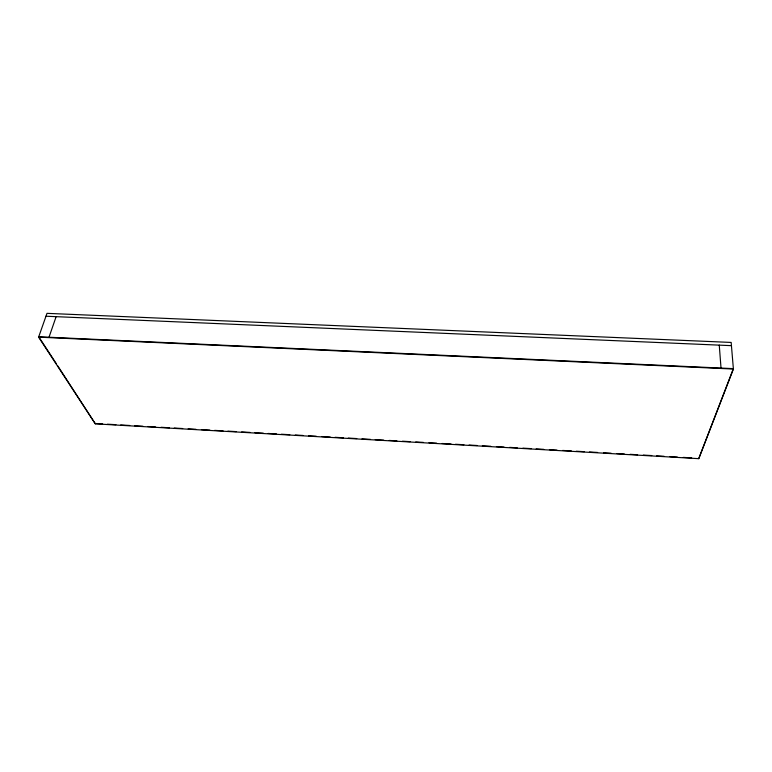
<?xml version="1.0" encoding="UTF-8"?>
<svg xmlns="http://www.w3.org/2000/svg" width="772" height="772" viewBox="0 0 772 772"><rect width="100%" height="100%" fill="white"/><g stroke="black" fill="none" stroke-linecap="round" stroke-linejoin="round"><path stroke-width="1.16" d="M95.323 423.838L38.6 337.142L46.995 313.345L731.161 342.43L733.4 369.045L698.756 458.655L95.323 423.838L57.852 366.015M49.003 337.239L56.124 316.674M45.973 316.231L731.441 345.663M38.6 337.142L733.4 369.045M95.419 423.5L102.647 423.915M107.462 424.195L115.896 424.677M120.712 424.957L129.725 425.478M134.54 425.748L142.965 426.24M147.78 426.52L155.635 426.964M161.02 427.283L169.444 427.765M174.26 428.045L182.684 428.528M188.146 428.846L195.914 429.29M201.395 429.608L209.82 430.091M214.635 430.371L223.069 430.853M227.885 431.133L236.319 431.616M241.646 431.924L250.07 432.416M254.885 432.687L263.31 433.179M268.125 433.449L276.55 433.941M281.365 434.221L289.789 434.704M295.319 435.022L303.029 435.466M308.568 435.784L316.269 436.228M321.818 436.547L330.242 437.039M335.058 437.309L343.492 437.801M348.307 438.071L356.741 438.564M362 438.863L370.425 439.355M375.24 439.625L383.665 440.117M389.252 440.436L396.895 440.88M402.502 441.198L410.135 441.642M415.741 441.96L423.374 442.404M428.991 442.723L436.614 443.167M442.24 443.495L451.06 443.997M455.48 444.257L463.914 444.74M469.106 445.039L477.164 445.502M482.346 445.801L490.77 446.284M496.425 446.612L504.01 447.056M509.674 447.374L517.25 447.818M522.924 448.146L531.348 448.628M536.164 448.908L543.72 449.343M549.413 449.671L556.959 450.105M562.663 450.433L571.405 450.935M576.221 451.215L584.336 451.678M589.461 451.977L597.586 452.45M603.607 452.788L611.115 453.222M616.847 453.56L624.355 453.984M630.097 454.322L637.595 454.756M643.346 455.084L651.771 455.567M656.586 455.847L664.074 456.281M669.835 456.609L677.314 457.043M683.326 457.391L691.673 457.873M56.53 363.998L38.735 336.766L733.361 368.63L698.756 458.655M719.263 345.142L721.019 368.061"/></g></svg>
